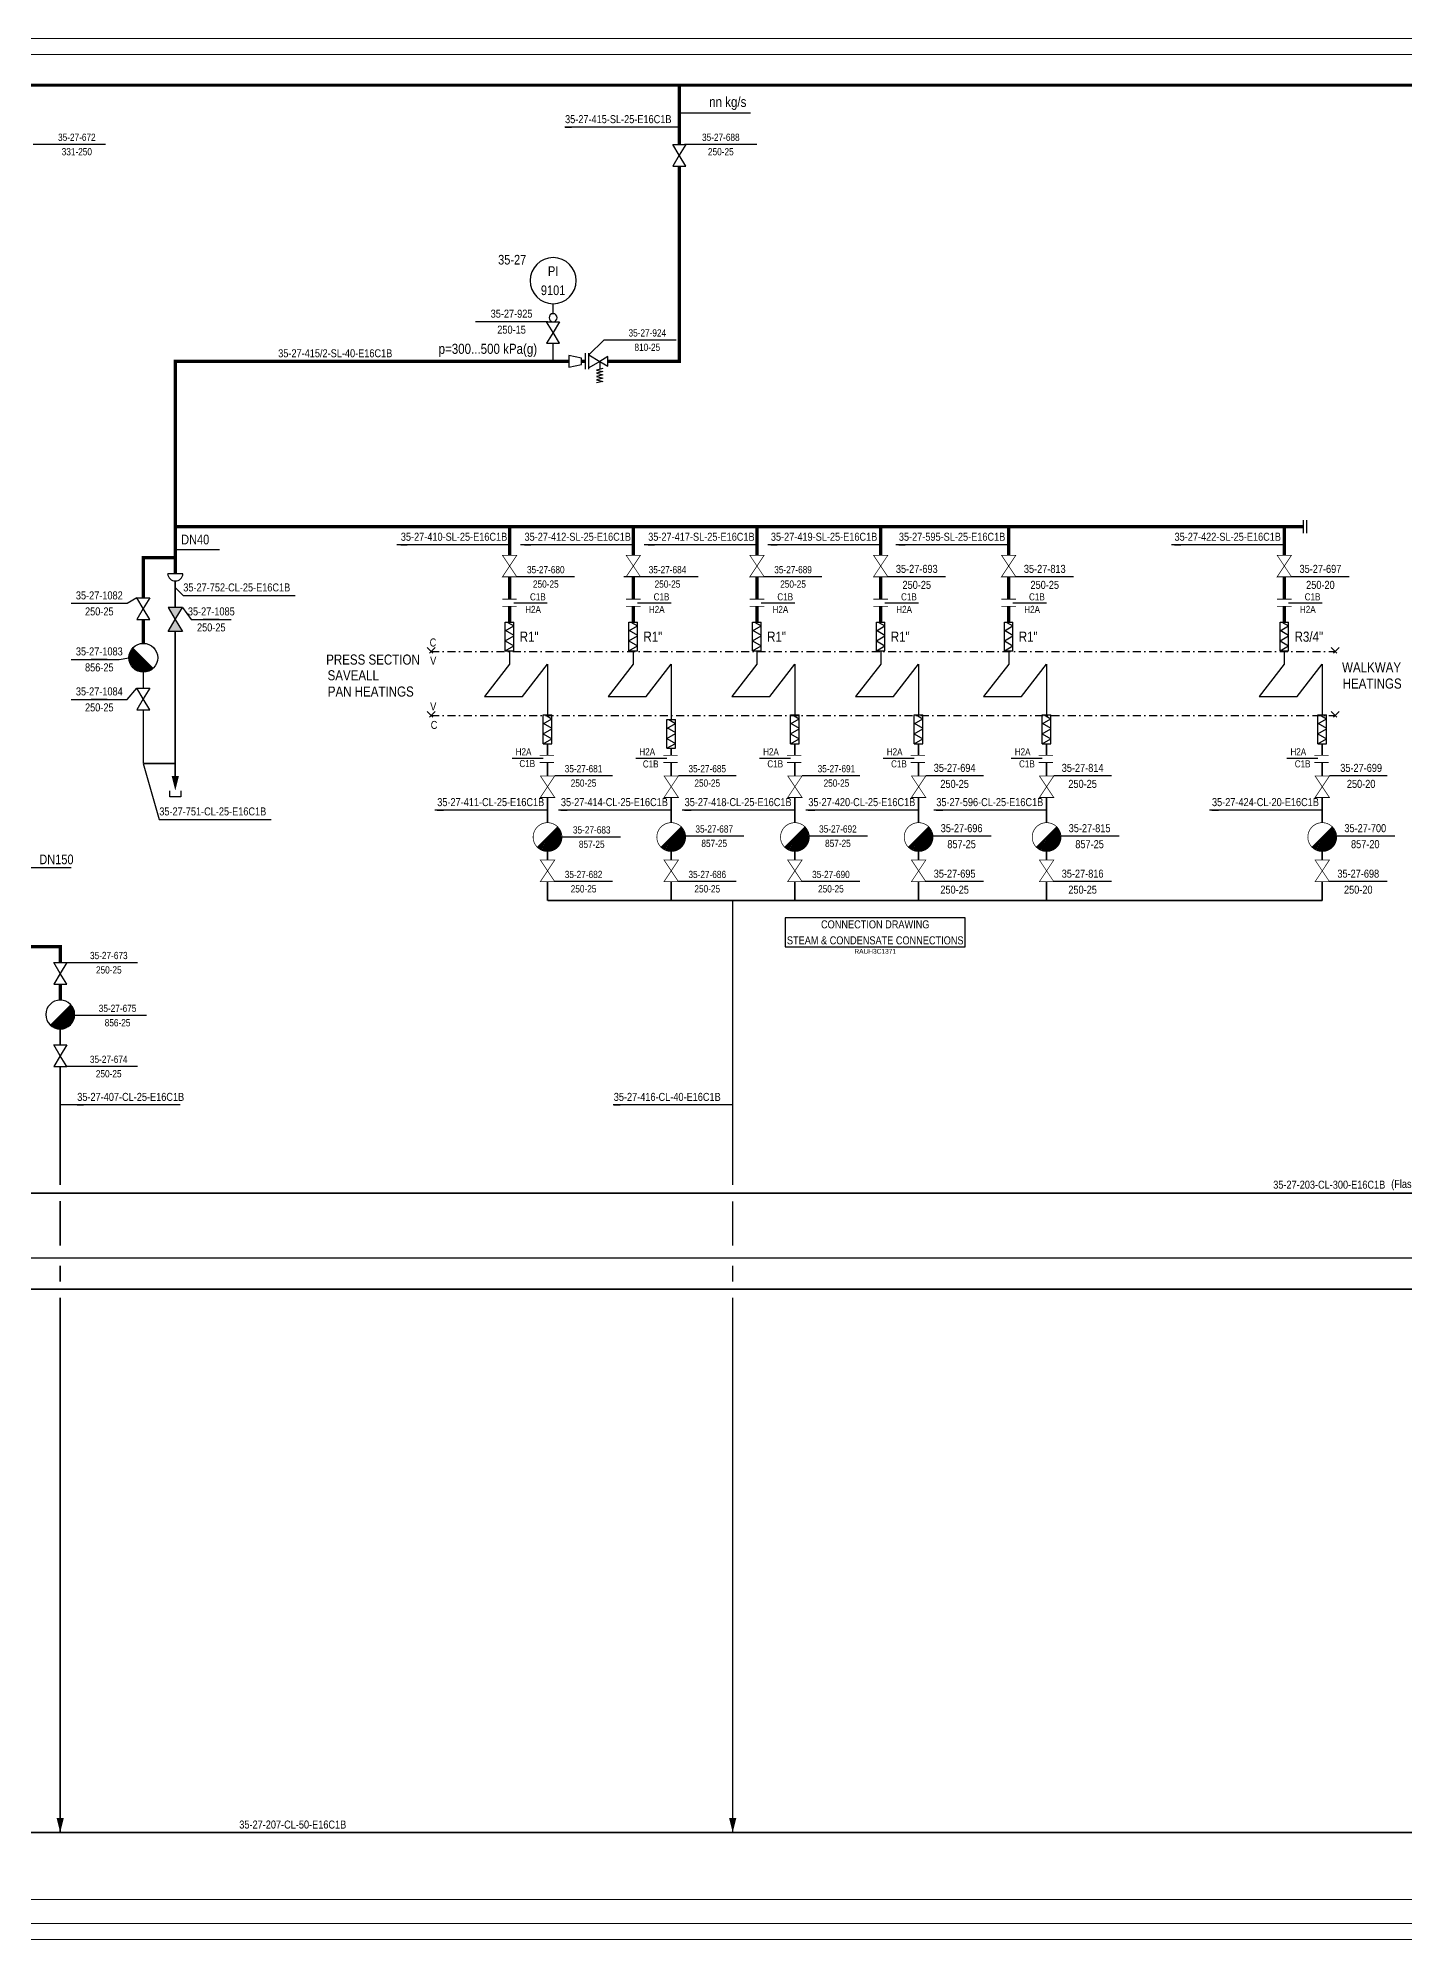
# Model space of a CAD drawing. Header units: millimetres. Extents: x -415 to 12957, y -5 to 599.
# Drawn here: x 10937 to 11364, y 0 to 594 of the extents above; entities that cross this region are included whole.
import ezdxf
from ezdxf.enums import TextEntityAlignment as Align

# ---------------------------------------------------------------- set-up
doc = ezdxf.new("R2010")
doc.units = ezdxf.units.MM
doc.header["$LTSCALE"] = 10
doc.header["$MEASUREMENT"] = 0
doc.linetypes.add('DASHDOT2', pattern=[0.5, 0.25, -0.125, 0, -0.125])
doc.layers.get('0').update_dxf_attribs({"linetype": 'CONTINUOUS'})
doc.layers.add('BALANSSI', color=3, linetype='CONTINUOUS', lineweight=25)
doc.layers.add('put_025_muov', color=7, linetype='CONTINUOUS', lineweight=25)
for name, color, linetype in [('laitteisto_txt', 7, 'CONTINUOUS'), ('METALLILETKUT', 7, 'CONTINUOUS'), ('P-A-SHEET', 3, 'CONTINUOUS'), ('P-COND', 4, 'CONTINUOUS'), ('P-DELIVERY_LIMIT', 1, 'DASHDOT2'), ('P-FITTINGS', 7, 'CONTINUOUS'), ('P-INSTRPOS', 7, 'CONTINUOUS'), ('P-INSTRPOS_TEXTS', 7, 'CONTINUOUS'), ('P-INSTRU', 7, 'CONTINUOUS'), ('P-LINEPOS', 7, 'CONTINUOUS'), ('P-OTHER', 7, 'CONTINUOUS'), ('P-STEAM1', 6, 'CONTINUOUS'), ('P-SYMB', 7, 'CONTINUOUS'), ('P-TEXT', 7, 'CONTINUOUS'), ('P-VALVEPOS', 7, 'CONTINUOUS'), ('P-VENTS', 7, 'CONTINUOUS'), ('P-WATER', 3, 'CONTINUOUS'), ('TEXT', 141, 'CONTINUOUS'), ('VEDENEROTTIMET', 7, 'CONTINUOUS'), ('ventt_kasi', 7, 'CONTINUOUS')]:
    doc.layers.add(name, color=color, linetype=linetype)
doc.styles.add('ARIAL', font='ARIALN.TTF')
doc.styles.add('ARIALN', font='ARIALN.TTF')
doc.styles.add('MODESTD', font='ARIALN.TTF')
doc.styles.add('ROMANS', font='ARIALN.TTF')
doc.styles.add('SFS', font='ARIALN.TTF')
doc.styles.get("Standard").update_dxf_attribs({"font": 'ARIALN.TTF'})

# ---------------------------------------------------------------- blocks, each defined once
blk = doc.blocks.new('LPoist')
at = {"const_width": 3.75}
blk.add_lwpolyline([(1.33, 2.42, -1), (-1.33, 5.08, -5.843182)], format="xyb", dxfattribs=at)
blk.add_circle((0, 3.75), 3.75)
blk = doc.blocks.new('T001_11')
at = {"const_width": 0.25}
blk.add_lwpolyline([(-3.75, -2.5), (-3.75, 2.5), (3.75, -2.5), (3.75, 2.5), (-3.75, -2.5)], dxfattribs=at)
at = {"linetype": 'Continuous', "style": 'SFS', "flags": 9}
for tag, p in [('SYM_WIDTH', (0, 0)), ('FC', (0, 3.5))]:
    blk.add_attdef(tag, p, '', height=0.2, dxfattribs=at)
blk = doc.blocks.new('P010_11')
at = {"linetype": 'Continuous', "const_width": 0.25}
blk.add_lwpolyline([(-3.54, 3.54, 1), (3.54, -3.54, 1)], format="xyb", close=True, dxfattribs=at)
at = {"linetype": 'Continuous'}
blk.add_lwpolyline([(3.54, 3.54), (-3.54, -3.54)], dxfattribs=at)
for points in [[(-3.54, -3.54), (0, 0), (-1.97, -4.61)], [(-1.97, -4.65), (0, 0), (-0.42, -5.01)], [(-0.44, -5), (0, 0), (1.3, -4.86)], [(0, 0), (0, 0), (3.54, 3.54), (4.19, 2.7)], [(0, 0), (4.75, 1.31), (4.07, 2.82)], [(0, 0), (4.19, 2.67), (0, 0)], [(0, 0), (4.87, -0.83), (4.79, 1.48)], [(0, 0), (4.35, -2.47), (4.93, -0.71)], [(0, 0), (2.87, -4.05), (4.35, -2.47)], [(0, 0), (1.2, -4.86), (2.96, -4)]]:
    blk.add_solid(points, dxfattribs=at)
at = {"linetype": 'Continuous', "style": 'SFS', "flags": 9}
for tag, p in [('SYM_WIDTH', (0, 0)), ('FC', (0, 3.5))]:
    blk.add_attdef(tag, p, '', height=0.2, dxfattribs=at)
blk = doc.blocks.new('T200FFL')
at = {"const_width": 0.25}
for points in [[(-1.25, 2.5), (-1.25, -2.5)], [(1.25, -2.5), (1.25, 2.5)]]:
    blk.add_lwpolyline(points, dxfattribs=at)
at = {"linetype": 'Continuous', "style": 'SFS', "flags": 9}
for tag, p in [('SYM_WIDTH', (0, 0)), ('FC', (0, 3.5))]:
    blk.add_attdef(tag, p, '', height=0.2, dxfattribs=at)
blk = doc.blocks.new('PPI_0900A')
at = {"color": 0, "linetype": 'ByBlock'}
blk.add_line((-2.5, 0), (2.5, 0), dxfattribs=at)
blk = doc.blocks.new('PPI_1100A')
at = {"color": 0, "linetype": 'ByBlock'}
blk.add_line((0, 0), (2, 0), dxfattribs=at)
blk = doc.blocks.new('ARROW')
blk.add_solid([(-2.5, -1.25), (-2.5, 1.25), (2.5, 0)])
at = {"linetype": 'Continuous', "flags": 1}
blk.add_attdef('SYM_WIDTH', (0, 0), '', height=3, dxfattribs=at)
blk = doc.blocks.new('P7A1100')
at = {"color": 0, "linetype": 'ByBlock'}
for points in [[(-3, -1.8), (-3, 1.8), (0, 0)], [(3, -1.8), (3, 1.8), (0, 0)]]:
    blk.add_lwpolyline(points, close=True, dxfattribs=at)
blk = doc.blocks.new('p7a1370')
at = {"color": 0, "linetype": 'ByBlock'}
for p, q in [((1.25, 1.25), (-1.25, -1.25)), ((-1.25, 1.25), (1.25, -1.25))]:
    blk.add_line(p, q, dxfattribs=at)
blk = doc.blocks.new('PPI_0103B')
at = {"color": 0, "linetype": 'ByBlock'}
blk.add_circle((0, 0), 1.25, dxfattribs=at)
blk = doc.blocks.new('PI314')
for p, q in [((0, 2.5), (0, -2.5)), ((1, 2.5), (1, -2.5))]:
    blk.add_line(p, q)
blk = doc.blocks.new('P7A1118')
at = {"color": 0, "linetype": 'ByBlock'}
for points in [[(-3, 1.5), (-0.43, 0), (-3, -1.5)], [(3, 2), (-0.43, 0), (3, -2)]]:
    blk.add_lwpolyline(points, close=True, dxfattribs=at)
blk = doc.blocks.new('PPI_1200A')
at = {"color": 0, "linetype": 'ByBlock'}
blk.add_circle((0, 0), 6, dxfattribs=at)
blk = doc.blocks.new('P7A1245')
at = {"color": 0, "linetype": 'Continuous'}
for points in [[(-2, 1.8), (-2, -1.8)], [(2, 1), (-2, 1.8)], [(2, -1), (2, 1)], [(-2, -1.8), (2, -1)]]:
    blk.add_lwpolyline(points, dxfattribs=at)
blk = doc.blocks.new('PPI_2100A')
at = {"color": 0, "linetype": 'ByBlock'}
blk.add_line((0, 0), (2, 0), dxfattribs=at)
blk = doc.blocks.new('P7A1215')
at = {"color": 0, "linetype": 'ByBlock'}
for p, q in [((0, 2), (0, -2)), ((1, 2), (1, -2))]:
    blk.add_line(p, q, dxfattribs=at)
blk = doc.blocks.new('PRE773B')
h = blk.add_hatch(color=0)
h.dxf.hatch_style = 1
h.paths.add_polyline_path([(-3, -1.8), (-3, 1.8), (0, 0)])
h.paths.add_polyline_path([(3, -1.8), (3, 1.8), (0, 0)])
at = {"layer": 'P-VENTS', "color": 0, "linetype": 'Continuous'}
for points in [[(-3, -1.8), (-3, 1.8), (0, 0)], [(3, -1.8), (3, 1.8), (0, 0)]]:
    blk.add_lwpolyline(points, close=True, dxfattribs=at)

msp = doc.modelspace()

# ---------------------------------------------------------------- linework, layer by layer
at = {"layer": 'BALANSSI', "linetype": 'Continuous'}
msp.add_lwpolyline([(11136.92, 570.84), (11159.19, 570.84)], dxfattribs=at)
at = {"layer": 'METALLILETKUT'}
for points in [[(11082.55, 411.66), (11085.25, 411.66)], [(11082.55, 402.66), (11082.55, 411.66)], [(11082.55, 408.89), (11085.25, 410.45)], [(11083.16, 411.66), (11085.25, 410.45)], [(11085.25, 402.66), (11085.25, 411.66)], [(11121.21, 411.66), (11123.91, 411.66)], [(11121.21, 402.66), (11121.21, 411.66)], [(11121.21, 408.89), (11123.91, 410.45)], [(11121.82, 411.66), (11123.91, 410.45)], [(11123.91, 402.66), (11123.91, 411.66)], [(11159.86, 411.66), (11162.56, 411.66)], [(11159.86, 402.66), (11159.86, 411.66)], [(11159.86, 408.89), (11162.56, 410.45)], [(11160.47, 411.66), (11162.56, 410.45)], [(11162.56, 402.66), (11162.56, 411.66)], [(11198.52, 402.66), (11198.52, 411.66)], [(11198.52, 411.66), (11201.22, 411.66)], [(11198.52, 408.89), (11201.22, 410.45)], [(11199.13, 411.66), (11201.22, 410.45)], [(11201.22, 402.66), (11201.22, 411.66)], [(11238.52, 402.66), (11238.52, 411.66)], [(11238.52, 411.66), (11241.22, 411.66)], [(11238.52, 408.89), (11241.22, 410.45)], [(11239.13, 411.66), (11241.22, 410.45)], [(11241.22, 402.66), (11241.22, 411.66)], [(11324.67, 402.66), (11324.67, 411.66)], [(11324.67, 411.66), (11327.37, 411.66)], [(11324.67, 408.89), (11327.37, 410.45)], [(11325.29, 411.66), (11327.37, 410.45)], [(11327.37, 402.66), (11327.37, 411.66)], [(11082.55, 409.15), (11085.25, 407.59)], [(11082.55, 405.78), (11085.25, 407.34)], [(11082.55, 405.78), (11085.25, 404.22)], [(11082.55, 402.66), (11085.25, 404.22)], [(11121.21, 409.15), (11123.91, 407.59)], [(11121.21, 405.78), (11123.91, 407.34)], [(11121.21, 405.78), (11123.91, 404.22)], [(11121.21, 402.66), (11123.91, 404.22)], [(11159.86, 409.15), (11162.56, 407.59)], [(11159.86, 405.78), (11162.56, 407.34)], [(11159.86, 405.78), (11162.56, 404.22)], [(11159.86, 402.66), (11162.56, 404.22)], [(11198.52, 409.15), (11201.22, 407.59)], [(11198.52, 405.78), (11201.22, 407.34)], [(11198.52, 405.78), (11201.22, 404.22)], [(11198.52, 402.66), (11201.22, 404.22)], [(11238.52, 409.15), (11241.22, 407.59)], [(11238.52, 405.78), (11241.22, 407.34)], [(11238.52, 405.78), (11241.22, 404.22)], [(11238.52, 402.66), (11241.22, 404.22)], [(11324.67, 409.15), (11327.37, 407.59)], [(11324.67, 405.78), (11327.37, 407.34)], [(11324.67, 405.78), (11327.37, 404.22)], [(11324.67, 402.66), (11327.37, 404.22)], [(11082.55, 402.66), (11085.25, 402.66)], [(11121.21, 402.66), (11123.91, 402.66)], [(11159.86, 402.66), (11162.56, 402.66)], [(11198.52, 402.66), (11201.22, 402.66)], [(11238.52, 402.66), (11241.22, 402.66)], [(11324.67, 402.66), (11327.37, 402.66)], [(11094.41, 382.63), (11097.11, 382.63)], [(11094.41, 373.63), (11094.41, 382.63)], [(11094.41, 379.87), (11097.11, 381.42)], [(11095.02, 382.63), (11097.11, 381.42)], [(11097.11, 373.63), (11097.11, 382.63)], [(11133.07, 381.21), (11135.77, 381.21)], [(11133.07, 372.21), (11133.07, 381.21)], [(11133.68, 381.21), (11135.77, 380.01)], [(11135.77, 372.21), (11135.77, 381.21)], [(11171.72, 382.63), (11174.42, 382.63)], [(11171.72, 373.63), (11171.72, 382.63)], [(11171.72, 379.87), (11174.42, 381.42)], [(11172.33, 382.63), (11174.42, 381.42)], [(11174.42, 373.63), (11174.42, 382.63)], [(11210.38, 373.63), (11210.38, 382.63)], [(11210.38, 382.63), (11213.08, 382.63)], [(11210.38, 379.87), (11213.08, 381.42)], [(11210.99, 382.63), (11213.08, 381.42)], [(11213.08, 373.63), (11213.08, 382.63)], [(11250.38, 373.63), (11250.38, 382.63)], [(11250.38, 382.63), (11253.08, 382.63)], [(11250.38, 379.87), (11253.08, 381.42)], [(11250.99, 382.63), (11253.08, 381.42)], [(11253.08, 373.63), (11253.08, 382.63)], [(11336.53, 373.63), (11336.53, 382.63)], [(11336.53, 382.63), (11339.23, 382.63)], [(11336.53, 379.87), (11339.23, 381.42)], [(11337.15, 382.63), (11339.23, 381.42)], [(11339.23, 373.63), (11339.23, 382.63)], [(11094.41, 380.12), (11097.11, 378.56)], [(11094.41, 376.75), (11097.11, 378.31)], [(11094.41, 376.75), (11097.11, 375.19)], [(11094.41, 373.63), (11097.11, 375.19)], [(11133.07, 378.45), (11135.77, 380.01)], [(11133.07, 378.7), (11135.77, 377.15)], [(11133.07, 375.33), (11135.77, 376.89)], [(11133.07, 375.33), (11135.77, 373.77)], [(11171.72, 380.12), (11174.42, 378.56)], [(11171.72, 376.75), (11174.42, 378.31)], [(11171.72, 376.75), (11174.42, 375.19)], [(11171.72, 373.63), (11174.42, 375.19)], [(11210.38, 380.12), (11213.08, 378.56)], [(11210.38, 376.75), (11213.08, 378.31)], [(11210.38, 376.75), (11213.08, 375.19)], [(11210.38, 373.63), (11213.08, 375.19)], [(11250.38, 380.12), (11253.08, 378.56)], [(11250.38, 376.75), (11253.08, 378.31)], [(11250.38, 376.75), (11253.08, 375.19)], [(11250.38, 373.63), (11253.08, 375.19)], [(11336.53, 380.12), (11339.23, 378.56)], [(11336.53, 376.75), (11339.23, 378.31)], [(11336.53, 376.75), (11339.23, 375.19)], [(11336.53, 373.63), (11339.23, 375.19)], [(11094.41, 373.63), (11097.11, 373.63)], [(11133.07, 372.21), (11135.77, 373.77)], [(11133.07, 372.21), (11135.77, 372.21)], [(11171.72, 373.63), (11174.42, 373.63)], [(11210.38, 373.63), (11213.08, 373.63)], [(11250.38, 373.63), (11253.08, 373.63)], [(11336.53, 373.63), (11339.23, 373.63)]]:
    msp.add_lwpolyline(points, dxfattribs=at)
at = {"layer": 'P-A-SHEET', "color": 7, "const_width": 0.35}
for points in [[(-410, 0), (12952.06, 0), (12952.06, 594), (-410, 594)], [(-405, 5), (12947.06, 5), (12947.06, 589), (-405, 589)]]:
    msp.add_lwpolyline(points, close=True, dxfattribs=at)
at = {"layer": 'P-COND', "linetype": 'Continuous', "const_width": 0.5}
for points in [[(10979.42, 416.25), (10979.42, 424.52)], [(10979.42, 408.75), (10979.42, 363.52)], [(10969.42, 396.02), (10969.42, 391.02)], [(10969.42, 384.27), (10969.42, 367.5)], [(11095.76, 373.63), (11095.76, 370.03)], [(11134.42, 372.21), (11134.42, 370.03)], [(11173.07, 373.63), (11173.07, 370.03)], [(11211.73, 373.63), (11211.73, 370.03)], [(11251.73, 373.63), (11251.73, 370.03)], [(11337.88, 373.63), (11337.88, 370.03)], [(10969.42, 367.5), (10979.42, 367.5)], [(11095.76, 367.66), (11095.76, 363.6)], [(11134.42, 367.66), (11134.42, 363.6)], [(11173.07, 367.66), (11173.07, 363.6)], [(11211.73, 367.66), (11211.73, 363.6)], [(11251.73, 367.66), (11251.73, 363.6)], [(11337.88, 367.66), (11337.88, 363.6)], [(11095.76, 356.85), (11095.76, 348.97)], [(11134.42, 356.85), (11134.42, 348.97)], [(11173.07, 356.85), (11173.07, 348.97)], [(11211.73, 356.85), (11211.73, 348.97)], [(11251.73, 356.85), (11251.73, 348.97)], [(11337.88, 356.85), (11337.88, 348.97)], [(11095.76, 339.97), (11095.76, 337.16)], [(11134.42, 339.97), (11134.42, 337.16)], [(11173.07, 339.97), (11173.07, 337.16)], [(11211.73, 339.97), (11211.73, 337.16)], [(11251.73, 339.97), (11251.73, 337.16)], [(11337.88, 339.97), (11337.88, 337.16)], [(11095.76, 330.55), (11095.76, 324.62)], [(11134.42, 330.55), (11134.42, 324.62)], [(11173.07, 330.55), (11173.07, 324.62)], [(11211.73, 330.55), (11211.73, 324.62)], [(11251.73, 330.55), (11251.73, 324.62)], [(11337.88, 330.55), (11337.88, 324.62)], [(11095.76, 324.62), (11337.88, 324.62)], [(11153.62, 235.7), (11153.62, 324.7)], [(11900.64, 317.73), (11900.64, 203.22), (10620.06, 203.22)], [(11650.48, 317.67), (11650.4, 212.94), (10620.15, 212.94)], [(10943.46, 284.51), (10943.46, 279.51)], [(10943.46, 216.77), (10943.46, 230.7)], [(11153.62, 216.77), (11153.62, 230.66)], [(10943.46, 205.54), (10943.46, 210.58)], [(11153.62, 205.54), (11153.62, 210.58)], [(10943.46, 33.39), (10943.46, 200.54)], [(11153.62, 33.39), (11153.62, 200.54)], [(9965.01, 33.39), (12427.18, 33.39)]]:
    msp.add_lwpolyline(points, dxfattribs=at)
at = {"layer": 'P-COND', "linetype": 'Continuous'}
for points in [[(11395.4, 317.98, 0.5, 0.5, 0), (11395.37, 233.22, 0.5, 0.5, 0), (10620.06, 233.16, 0, 0, 0)], [(10943.46, 235.7, 0.5, 0.5, 0), (10943.46, 272.76, 0, 0, 0)]]:
    msp.add_lwpolyline(points, format="xyseb", dxfattribs=at)
at = {"layer": 'P-DELIVERY_LIMIT'}
for points in [[(11059.42, 402.5), (11341.92, 402.5)], [(11059.42, 382.5), (11341.92, 382.5)]]:
    msp.add_lwpolyline(points, dxfattribs=at)
at = {"layer": 'P-INSTRU'}
for points in [[(11097.5, 508.04), (11097.5, 511.16)], [(11097.5, 493.16), (11097.5, 498.79)]]:
    msp.add_lwpolyline(points, dxfattribs=at)
at = {"layer": 'P-LINEPOS'}
for points in [[(10979.42, 422.5), (10981.92, 420), (11016.92, 420)], [(10969.42, 367.5), (10974.42, 350), (11009.42, 350)]]:
    msp.add_lwpolyline(points, dxfattribs=at)
at = {"layer": 'P-OTHER'}
for points in [[(11136.92, 566.33), (11101.16, 566.33)], [(11161.21, 560.91), (11138.61, 560.91)], [(11083.65, 435.83), (11048.67, 435.83)], [(11122.31, 435.83), (11087.32, 435.83)], [(11160.96, 435.83), (11125.98, 435.83)], [(11199.62, 435.83), (11164.64, 435.83)], [(11239.62, 435.83), (11204.64, 435.83)], [(11325.78, 435.83), (11290.79, 435.83)], [(11142.24, 425.79), (11119.64, 425.79)], [(10977.7, 357.02), (10977.7, 358.91)], [(10981.14, 357.02), (10977.7, 357.02)], [(10981.14, 358.91), (10981.14, 357.02)], [(11095.51, 352.91), (11060.53, 352.91)], [(11134.17, 352.91), (11099.19, 352.91)], [(11172.82, 352.91), (11137.84, 352.91)], [(11211.48, 352.91), (11176.5, 352.91)], [(11251.48, 352.91), (11216.5, 352.91)], [(11337.64, 352.91), (11302.65, 352.91)], [(10933.46, 335), (10946.92, 335)], [(11358.13, 330.55), (11340.13, 330.55)], [(10980.99, 260.78), (10943.68, 260.78)], [(11153.62, 260.78), (11116.31, 260.78)]]:
    msp.add_lwpolyline(points, dxfattribs=at)
msp.add_lwpolyline([(11226.29, 319.21), (11169.98, 319.21), (11169.98, 310.21), (11226.29, 310.21)], close=True, dxfattribs=at)
at = {"layer": 'P-STEAM1', "linetype": 'Continuous', "const_width": 1}
for points in [[(9965.01, 579.44), (12426.02, 579.44)], [(11136.92, 579.37), (11136.92, 560.91)], [(11136.92, 554.16), (11136.94, 519.92), (11136.94, 493.13), (11114.64, 493.13)], [(11331.92, 441.47), (10979.42, 441.47), (10979.42, 493.16), (11102.42, 493.16)], [(11107.64, 493.16), (11106.42, 493.16)], [(10979.42, 442.5), (10979.42, 426.77)], [(11083.9, 441.47), (11083.9, 432.54)], [(11122.56, 441.47), (11122.56, 432.54)], [(11326.02, 432.54), (11326.02, 441.47)], [(11083.9, 425.79), (11083.9, 418.82)], [(11122.56, 425.79), (11122.56, 418.82)], [(11161.21, 425.79), (11161.21, 418.82)], [(11199.87, 425.79), (11199.87, 418.82)], [(11239.87, 425.79), (11239.87, 418.82)], [(11326.02, 425.79), (11326.02, 418.82)], [(11083.9, 416.57), (11083.9, 411.66)], [(11122.56, 416.57), (11122.56, 411.66)], [(11161.21, 416.57), (11161.21, 411.66)], [(11199.87, 416.57), (11199.87, 411.66)], [(11239.87, 416.57), (11239.87, 411.66)], [(11326.02, 416.57), (11326.02, 411.66)], [(10969.42, 412.52), (10969.42, 405.02)], [(10943.46, 293.51), (10943.46, 298.51)]]:
    msp.add_lwpolyline(points, dxfattribs=at)
at = {"layer": 'P-STEAM1', "linetype": 'Continuous'}
for points in [[(11161.21, 441.47, 1, 1, 0), (11161.21, 432.54, 0, 0, 0)], [(11199.87, 441.47, 1, 1, 0), (11199.87, 432.54, 0, 0, 0)], [(11239.87, 441.47, 1, 1, 0), (11239.87, 432.54, 0, 0, 0)], [(10969.42, 419.27, 1, 1, 0), (10969.42, 431.77, 1, 1, 0), (10979.42, 431.77, 0, 0, 0)], [(10943.46, 305.26, 1, 1, 0), (10943.46, 310.26, 1, 1, 0), (10933.46, 310.26, 0, 0, 0)]]:
    msp.add_lwpolyline(points, format="xyseb", dxfattribs=at)
for points in [[(11083.9, 402.66), (11083.9, 398.52), (11076.04, 388.38), (11087.9, 388.38), (11095.76, 398.52), (11095.76, 382.63)], [(11122.56, 402.66), (11122.56, 398.52), (11114.69, 388.38), (11126.55, 388.38), (11134.42, 398.52), (11134.42, 381.21)], [(11161.21, 402.66), (11161.21, 398.52), (11153.35, 388.38), (11165.21, 388.38), (11173.07, 398.52), (11173.07, 382.63)], [(11199.87, 402.66), (11199.87, 398.52), (11192, 388.38), (11203.87, 388.38), (11211.73, 398.52), (11211.73, 382.63)], [(11239.87, 402.66), (11239.87, 398.52), (11232, 388.38), (11243.87, 388.38), (11251.73, 398.52), (11251.73, 382.63)], [(11326.02, 402.66), (11326.02, 398.52), (11318.16, 388.38), (11330.02, 388.38), (11337.88, 398.52), (11337.88, 382.63)]]:
    msp.add_lwpolyline(points, dxfattribs=at)
at = {"layer": 'P-VALVEPOS'}
for points in [[(10957.65, 560.91), (10935.04, 560.91)], [(11095.82, 505.54), (11073.21, 505.54)], [(11135.94, 499.78), (11113.34, 499.78), (11108.64, 495.13)], [(10993.2, 434.29), (10979.42, 434.29)], [(11104.21, 425.79), (11086.15, 425.79)], [(11142.86, 425.79), (11124.81, 425.79)], [(11181.52, 425.79), (11163.46, 425.79)], [(11220.18, 425.79), (11202.12, 425.79)], [(11260.18, 425.79), (11242.12, 425.79)], [(11346.33, 425.79), (11328.27, 425.79)], [(10967.39, 419.27), (10964.42, 417.5), (10946.92, 417.5)], [(10981.67, 416.25), (10984.42, 412.5), (10996.92, 412.5)], [(10946.92, 400), (10961.92, 400), (10964.92, 400.52)], [(10946.92, 387.5), (10964.42, 387.5), (10967.39, 391.02)], [(11116.01, 363.6), (11098.01, 363.6)], [(11154.67, 363.6), (11136.67, 363.6)], [(11193.32, 363.6), (11175.32, 363.6)], [(11231.98, 363.6), (11213.98, 363.6)], [(11271.98, 363.6), (11253.98, 363.6)], [(11358.13, 363.6), (11340.13, 363.6)], [(11157.07, 344.76), (11138.62, 344.76)], [(11195.73, 344.76), (11177.28, 344.76)], [(11234.39, 344.76), (11215.93, 344.76)], [(11274.39, 344.76), (11255.93, 344.76)], [(11360.54, 344.76), (11342.09, 344.76)], [(11118.57, 344.47), (11100.12, 344.47)], [(11116.01, 330.55), (11098.01, 330.55)], [(11154.67, 330.55), (11136.67, 330.55)], [(11193.32, 330.55), (11175.32, 330.55)], [(11231.98, 330.55), (11213.98, 330.55)], [(11271.98, 330.55), (11253.98, 330.55)], [(10967.64, 305.22), (10945.04, 305.22)], [(10970.38, 288.71), (10947.78, 288.71)], [(10967.61, 272.78), (10945.01, 272.78)]]:
    msp.add_lwpolyline(points, dxfattribs=at)
at = {"layer": 'P-VENTS'}
for points in [[(11113.08, 490.94), (11111.05, 490.43)], [(11111.05, 490.43), (11113.08, 489.93)], [(11113.08, 489.93), (11111.05, 489.42)], [(11111.05, 489.42), (11113.08, 488.91)], [(11113.08, 488.91), (11111.05, 488.41)], [(11111.05, 488.41), (11113.08, 487.9)], [(11113.08, 487.9), (11111.05, 487.39)], [(11111.05, 487.39), (11113.08, 486.89)], [(11112.06, 493.13), (11112.06, 490.68)], [(11113.08, 486.89), (11111.05, 486.38)]]:
    msp.add_lwpolyline(points, dxfattribs=at)
at = {"layer": 'P-WATER', "const_width": 0.35}
msp.add_lwpolyline([(9965.01, 12.5), (12405.83, 12.5)], dxfattribs=at)
at = {"layer": 'TEXT'}
for points in [[(11085.18, 417.7), (11095.69, 417.7)], [(11123.84, 417.7), (11134.35, 417.7)], [(11162.5, 417.7), (11173.01, 417.7)], [(11201.15, 417.7), (11211.66, 417.7)], [(11241.15, 417.7), (11251.66, 417.7)], [(11327.31, 417.7), (11337.82, 417.7)], [(11094.41, 369.08), (11084.72, 369.08)], [(11133.07, 369.08), (11123.37, 369.08)], [(11171.73, 369.08), (11162.03, 369.08)], [(11210.38, 369.08), (11200.69, 369.08)], [(11250.38, 369.08), (11240.69, 369.08)], [(11336.54, 369.08), (11326.84, 369.08)]]:
    msp.add_lwpolyline(points, dxfattribs=at)
at = {"layer": 'VEDENEROTTIMET'}
msp.add_lwpolyline([(10981.8, 426.77), (10977.04, 426.77)], dxfattribs=at)
msp.add_arc((10979.42, 426.9), 2.39, 183.29599, 356.70401, dxfattribs=at)

# ---------------------------------------------------------------- block references
at = {"layer": 'P-COND', "linetype": 'Continuous', "yscale": 0.900000000000091, "zscale": 0.900000000000091}
for p, xscale, rotation in [((10979.42, 361.27), 0.900000000000091, 270), ((10943.46, 35.64), -0.900000000000091, 89.99999999999937), ((11153.62, 35.64), -0.900000000000091, 89.99999999999937)]:
    msp.add_blockref('ARROW', p, dxfattribs=dict(at, xscale=xscale, rotation=rotation))
at = {"layer": 'P-DELIVERY_LIMIT'}
for p in [(11059.42, 402.5), (11341.92, 402.5), (11059.42, 382.5), (11341.92, 382.5)]:
    msp.add_blockref('p7a1370', p, dxfattribs=at)
at = {"layer": 'P-FITTINGS'}
for name, p in [('P7A1245', (11104.42, 493.16)), ('P7A1215', (11331.92, 441.47))]:
    msp.add_blockref(name, p, dxfattribs=at)
at = {"layer": 'P-INSTRPOS', "color": 140, "xscale": -1.2, "yscale": 1.2, "zscale": 1.2}
msp.add_blockref('PPI_1200A', (11097.5, 518.36), dxfattribs=at)
at = {"layer": 'P-INSTRU', "color": 140, "xscale": -1, "rotation": 270}
msp.add_blockref('PPI_0103B', (11097.5, 506.79), dxfattribs=at)
at = {"layer": 'P-LINEPOS', "color": 140}
for name, p in [('PPI_1100A', (11101.23, 566.33)), ('PPI_2100A', (11011.58, 493.16)), ('PPI_1100A', (11049.9, 435.83)), ('PPI_1100A', (11088.56, 435.83)), ('PPI_1100A', (11127.21, 435.83)), ('PPI_1100A', (11165.55, 435.83)), ('PPI_1100A', (11205.55, 435.83)), ('PPI_1100A', (11291.71, 435.83)), ('PPI_1100A', (10981.92, 420)), ('PPI_1100A', (11061.29, 352.91)), ('PPI_1100A', (11099.94, 352.91)), ('PPI_1100A', (11138.6, 352.91)), ('PPI_1100A', (11177.26, 352.91)), ('PPI_1100A', (11217.26, 352.91)), ('PPI_1100A', (11303.41, 352.91)), ('PPI_1100A', (10974.42, 350)), ('PPI_1100A', (10948.77, 260.78)), ('PPI_1100A', (11116.45, 260.78)), ('PPI_1100A', (11322.55, 233.35)), ('PPI_1100A', (10999.42, 33.39))]:
    msp.add_blockref(name, p, dxfattribs=at)
at = {"layer": 'P-OTHER', "rotation": 180}
msp.add_blockref('PI314', (11108.64, 493.16), dxfattribs=at)
at = {"layer": 'P-SYMB', "yscale": 1.199999999999818, "zscale": 1.199999999999818}
for p, xscale in [((10969.42, 396.02), 1.199999999999818), ((10943.46, 284.51), -1.199999999999818)]:
    msp.add_blockref('LPoist', p, dxfattribs=dict(at, xscale=xscale))
at = {"layer": 'P-VALVEPOS', "color": 140, "xscale": -0.9, "yscale": 0.9, "zscale": 0.9}
for p in [(10948.65, 560.91), (11149.91, 560.91), (11126.94, 499.78), (11095.21, 425.79), (11133.24, 425.79), (11172.49, 425.79), (11107.01, 363.6), (11145.67, 363.6), (11186.04, 363.6), (11147.85, 344.76), (11186.5, 344.76), (11109.57, 344.47), (11107.01, 330.55), (11145.67, 330.55), (11184.32, 330.55), (10958.64, 305.22), (10961.38, 288.71), (10958.61, 272.78)]:
    msp.add_blockref('PPI_0900A', p, dxfattribs=at)
at = {"layer": 'P-VALVEPOS', "color": 140, "xscale": -1}
for p in [(11084.51, 505.54), (11211.15, 425.79), (11251.15, 425.79), (11337.3, 425.79), (11222.98, 363.6), (11262.98, 363.6), (11350.03, 363.6), (11225.16, 344.76), (11265.16, 344.76), (11351.32, 344.76), (11222.98, 330.55), (11262.98, 330.55), (11349.13, 330.55)]:
    msp.add_blockref('PPI_0900A', p, dxfattribs=at)
at = {"layer": 'P-VALVEPOS', "color": 140, "rotation": 180}
for p in [(10955.67, 417.5), (10990.67, 412.5), (10955.67, 400), (10955.67, 387.5)]:
    msp.add_blockref('PPI_0900A', p, dxfattribs=at)
at = {"layer": 'P-VENTS'}
for name, p, xscale, yscale, zscale, rotation in [('P7A1100', (11136.92, 557.54), 1.125, 1.125, 1.125, 270), ('P7A1100', (11097.5, 502.16), 1.125, 1.125, 1.125, 270), ('P7A1100', (10969.42, 415.89), 1.125, 1.125, 1.125, 270), ('PRE773B', (10979.42, 412.5), 1.25, 1.25, 1.25, 90), ('P7A1100', (10969.42, 387.64), 1.125, 1.125, 1.125, 270), ('P7A1100', (10943.46, 301.88), 1.125, 1.125, 1.125, 270), ('P7A1100', (10943.46, 276.13), 1.125, 1.125, 1.125, 270)]:
    msp.add_blockref(name, p, dxfattribs=dict(at, xscale=xscale, yscale=yscale, zscale=zscale, rotation=rotation))
at = {"layer": 'P-VENTS', "xscale": -1}
msp.add_blockref('P7A1118', (11111.64, 493.13), dxfattribs=at)
at = {"layer": 'put_025_muov', "linetype": 'Continuous'}
for p, xscale, yscale, zscale, rotation in [((11083.9, 417.7), 0.900000000000091, 0.900000000000091, 0.900000000000091, 90.00000000000001), ((11122.56, 417.7), 0.900000000000091, 0.900000000000091, 0.900000000000091, 90.00000000000001), ((11161.21, 417.7), 0.900000000000091, 0.900000000000091, 0.900000000000091, 90.00000000000001), ((11199.87, 417.7), 0.900000000000091, 0.900000000000091, 0.900000000000091, 90.00000000000001), ((11239.87, 417.7), 0.900000000000091, 0.900000000000091, 0.900000000000091, 90.00000000000001), ((11326.02, 417.7), 0.900000000000091, 0.900000000000091, 0.900000000000091, 90.00000000000001), ((11095.55, 368.9), 0.8999999999996362, 0.8999999999996362, 0.8999999999996362, 270), ((11134.2, 368.9), 0.8999999999996362, 0.8999999999996362, 0.8999999999996362, 270), ((11172.86, 368.9), 0.8999999999996362, 0.8999999999996362, 0.8999999999996362, 270), ((11211.52, 368.9), 0.8999999999996362, 0.8999999999996362, 0.8999999999996362, 270), ((11251.52, 368.9), 0.8999999999996362, 0.8999999999996362, 0.8999999999996362, 270), ((11337.67, 368.9), 0.8999999999996362, 0.8999999999996362, 0.8999999999996362, 270)]:
    msp.add_blockref('T200FFL', p, dxfattribs=dict(at, xscale=xscale, yscale=yscale, zscale=zscale, rotation=rotation))
at = {"layer": 'ventt_kasi', "linetype": 'Continuous', "xscale": 0.900000000000091, "yscale": 0.900000000000091, "zscale": 0.900000000000091, "rotation": 90.00000000000001}
for p in [(11083.9, 429.17), (11122.56, 429.17), (11161.21, 429.17), (11199.87, 429.17), (11239.87, 429.17), (11326.02, 429.17), (11095.76, 360.22), (11134.42, 360.22), (11173.07, 360.22), (11211.73, 360.22), (11251.73, 360.22), (11337.88, 360.22), (11095.76, 333.93), (11134.42, 333.93), (11173.07, 333.93), (11211.73, 333.93), (11251.73, 333.93), (11337.88, 333.93)]:
    msp.add_blockref('T001_11', p, dxfattribs=at)
at = {"layer": 'ventt_kasi', "linetype": 'Continuous', "xscale": 0.8999999999996362, "yscale": 0.8999999999996362, "zscale": 0.8999999999996362}
for p in [(11095.76, 344.47), (11134.42, 344.47), (11173.07, 344.47), (11211.73, 344.47), (11251.73, 344.47), (11337.88, 344.47)]:
    msp.add_blockref('P010_11', p, dxfattribs=at)

# ---------------------------------------------------------------- texts
at = {"layer": 'BALANSSI', "linetype": 'Continuous'}
for s, p in [('nn kg/s', (11146.26, 572.65)), ('p=300...500 kPa(g)', (11061.71, 495.49))]:
    msp.add_text(s, height=3.15, dxfattribs=at).set_placement(p)
at = {"layer": 'laitteisto_txt', "linetype": 'Continuous'}
for s, p in [('PRESS SECTION', (11026.57, 398.37)), ('WALKWAY', (11344.07, 395.96)), ('SAVEALL', (11027.01, 393.46)), ('HEATINGS', (11344.25, 390.88)), ('PAN HEATINGS', (11027.08, 388.38))]:
    msp.add_text(s, height=3.15, dxfattribs=at).set_placement(p)
at = {"layer": 'P-DELIVERY_LIMIT', "style": 'ROMANS'}
for tag, p in [('C', (11060.99, 404.04)), ('V', (11060.99, 398.35)), ('V', (11060.99, 384.04)), ('C', (11061.32, 378.27))]:
    msp.add_attdef(tag, text='', height=2.5, dxfattribs=at).set_placement(p, align=Align.RIGHT)
at = {"layer": 'P-INSTRPOS_TEXTS', "style": 'ARIAL'}
msp.add_text('35-27', height=3, dxfattribs=at).set_placement((11089.1, 523.4), align=Align.RIGHT)
for s, p in [('PI', (11097.5, 521.36)), ('9101', (11097.5, 515.36))]:
    msp.add_text(s, height=3, dxfattribs=at).set_placement(p, align=Align.MIDDLE)
at = {"layer": 'P-LINEPOS', "color": 140, "style": 'ARIAL'}
for s, p in [('35-27-415-SL-25-E16C1B', (11101.23, 568.83)), ('35-27-415/2-SL-40-E16C1B', (11011.58, 495.66)), ('35-27-410-SL-25-E16C1B', (11049.9, 438.33)), ('35-27-412-SL-25-E16C1B', (11088.56, 438.33)), ('35-27-417-SL-25-E16C1B', (11127.21, 438.33)), ('35-27-419-SL-25-E16C1B', (11165.55, 438.33)), ('35-27-595-SL-25-E16C1B', (11205.55, 438.33)), ('35-27-422-SL-25-E16C1B', (11291.71, 438.33)), ('35-27-752-CL-25-E16C1B', (10981.92, 422.5)), ('35-27-411-CL-25-E16C1B', (11061.29, 355.41)), ('35-27-414-CL-25-E16C1B', (11099.94, 355.41)), ('35-27-418-CL-25-E16C1B', (11138.6, 355.41)), ('35-27-420-CL-25-E16C1B', (11177.26, 355.41)), ('35-27-596-CL-25-E16C1B', (11217.26, 355.41)), ('35-27-424-CL-20-E16C1B', (11303.41, 355.41)), ('35-27-751-CL-25-E16C1B', (10974.42, 352.5)), ('35-27-407-CL-25-E16C1B', (10948.77, 263.28)), ('35-27-416-CL-40-E16C1B', (11116.45, 263.28)), ('35-27-203-CL-300-E16C1B', (11322.55, 235.85)), ('(Flash 0,64)', (11359.42, 236.09)), ('35-27-207-CL-50-E16C1B', (10999.42, 35.89))]:
    msp.add_text(s, height=2.5, dxfattribs=at).set_placement(p, align=Align.MIDDLE_LEFT)
at = {"layer": 'P-OTHER'}
for s, p in [('CONNECTION DRAWING', (11198.17, 315.95)), ('STEAM & CONDENSATE CONNECTIONS', (11198.17, 310.95))]:
    msp.add_text(s, height=2.5, dxfattribs=at).set_placement(p, align=Align.CENTER)
at = {"layer": 'P-OTHER', "color": 1, "style": 'ARIALN'}
msp.add_attdef('RAUH3C1371', text='', height=1.5, dxfattribs=at).set_placement((11198.17, 308.03), align=Align.CENTER)
at = {"layer": 'P-TEXT', "style": 'ARIALN'}
for s, p in [('DN40', (10981.25, 437.46)), ('DN150', (10936.92, 337.5))]:
    msp.add_text(s, height=3, dxfattribs=at).set_placement(p, align=Align.MIDDLE_LEFT)
at = {"layer": 'P-VALVEPOS', "color": 140, "style": 'ARIAL'}
for s, height, p in [('35-27-672', 2.25, (10948.65, 563.16)), ('331-250', 2.25, (10948.65, 558.66)), ('35-27-688', 2.25, (11149.91, 563.16)), ('250-25', 2.25, (11149.91, 558.66)), ('35-27-925', 2.5, (11084.51, 508.04)), ('250-15', 2.5, (11084.51, 503.04)), ('35-27-924', 2.25, (11126.94, 502.03)), ('810-25', 2.25, (11126.94, 497.53)), ('35-27-680', 2.25, (11095.21, 428.04)), ('35-27-684', 2.25, (11133.24, 428.04)), ('35-27-689', 2.25, (11172.49, 428.04)), ('35-27-693', 2.5, (11211.15, 428.29)), ('35-27-813', 2.5, (11251.15, 428.29)), ('35-27-697', 2.5, (11337.3, 428.29)), ('250-25', 2.25, (11095.21, 423.54)), ('250-25', 2.25, (11133.24, 423.54)), ('250-25', 2.25, (11172.49, 423.54)), ('250-25', 2.5, (11211.15, 423.29)), ('250-25', 2.5, (11251.15, 423.29)), ('250-20', 2.5, (11337.3, 423.29)), ('35-27-1082', 2.5, (10955.67, 420)), ('250-25', 2.5, (10955.67, 415)), ('35-27-1085', 2.5, (10990.67, 415)), ('250-25', 2.5, (10990.67, 410)), ('35-27-1083', 2.5, (10955.67, 402.5)), ('856-25', 2.5, (10955.67, 397.5)), ('35-27-1084', 2.5, (10955.67, 390)), ('250-25', 2.5, (10955.67, 385)), ('35-27-681', 2.25, (11107.01, 365.85)), ('35-27-685', 2.25, (11145.67, 365.85)), ('35-27-691', 2.25, (11186.04, 365.85)), ('35-27-694', 2.5, (11222.98, 366.1)), ('35-27-814', 2.5, (11262.98, 366.1)), ('35-27-699', 2.5, (11350.03, 366.1)), ('250-25', 2.25, (11107.01, 361.35)), ('250-25', 2.25, (11145.67, 361.35)), ('250-25', 2.25, (11186.04, 361.35)), ('250-25', 2.5, (11222.98, 361.1)), ('250-25', 2.5, (11262.98, 361.1)), ('250-20', 2.5, (11350.03, 361.1)), ('35-27-683', 2.25, (11109.57, 346.72)), ('35-27-687', 2.25, (11147.85, 347.01)), ('35-27-692', 2.25, (11186.5, 347.01)), ('35-27-696', 2.5, (11225.16, 347.26)), ('35-27-815', 2.5, (11265.16, 347.26)), ('35-27-700', 2.5, (11351.32, 347.26)), ('857-25', 2.25, (11109.57, 342.22)), ('857-25', 2.25, (11147.85, 342.51)), ('857-25', 2.25, (11186.5, 342.51)), ('857-25', 2.5, (11225.16, 342.26)), ('857-25', 2.5, (11265.16, 342.26)), ('857-20', 2.5, (11351.32, 342.26)), ('35-27-682', 2.25, (11107.01, 332.8)), ('35-27-686', 2.25, (11145.67, 332.8)), ('35-27-690', 2.25, (11184.32, 332.8)), ('35-27-695', 2.5, (11222.98, 333.05)), ('35-27-816', 2.5, (11262.98, 333.05)), ('35-27-698', 2.5, (11349.13, 333.05)), ('250-25', 2.25, (11107.01, 328.3)), ('250-25', 2.25, (11145.67, 328.3)), ('250-25', 2.25, (11184.32, 328.3)), ('250-25', 2.5, (11222.98, 328.05)), ('250-25', 2.5, (11262.98, 328.05)), ('250-20', 2.5, (11349.13, 328.05)), ('35-27-673', 2.25, (10958.64, 307.47)), ('250-25', 2.25, (10958.64, 302.97)), ('35-27-675', 2.25, (10961.38, 290.96)), ('856-25', 2.25, (10961.38, 286.46)), ('35-27-674', 2.25, (10958.61, 275.03)), ('250-25', 2.25, (10958.61, 270.53))]:
    msp.add_text(s, height=height, dxfattribs=at).set_placement(p, align=Align.MIDDLE)
at = {"layer": 'TEXT', "style": 'MODESTD'}
for s, p in [('H2A', (11088.77, 414.52)), ('C1B', (11090.27, 418.45)), ('H2A', (11127.43, 414.52)), ('C1B', (11128.92, 418.45)), ('H2A', (11166.08, 414.52)), ('C1B', (11167.58, 418.45)), ('H2A', (11204.74, 414.52)), ('C1B', (11206.24, 418.45)), ('H2A', (11244.74, 414.52)), ('C1B', (11246.24, 418.45)), ('H2A', (11330.9, 414.52)), ('C1B', (11332.39, 418.45)), ('H2A', (11085.81, 370.02)), ('C1B', (11086.96, 366.35)), ('H2A', (11124.46, 370.02)), ('H2A', (11163.12, 370.02)), ('C1B', (11164.46, 366.26)), ('H2A', (11201.78, 370.02)), ('C1B', (11203.12, 366.26)), ('H2A', (11241.78, 370.02)), ('C1B', (11243.12, 366.26)), ('H2A', (11327.93, 370.02)), ('C1B', (11329.28, 366.26)), ('C1B', (11125.54, 366.22))]:
    msp.add_text(s, height=2.205, dxfattribs=at).set_placement(p)
at = {"layer": 'TEXT'}
for s, p in [('R1"', (11087.05, 405.54)), ('R1"', (11125.71, 405.54)), ('R1"', (11164.37, 405.53)), ('R1"', (11203.02, 405.53)), ('R1"', (11243.02, 405.53)), ('R3/4"', (11329.22, 405.55))]:
    msp.add_text(s, height=3.15, rotation=359.67903, dxfattribs=at).set_placement(p)

doc.saveas('drawing.dxf')
